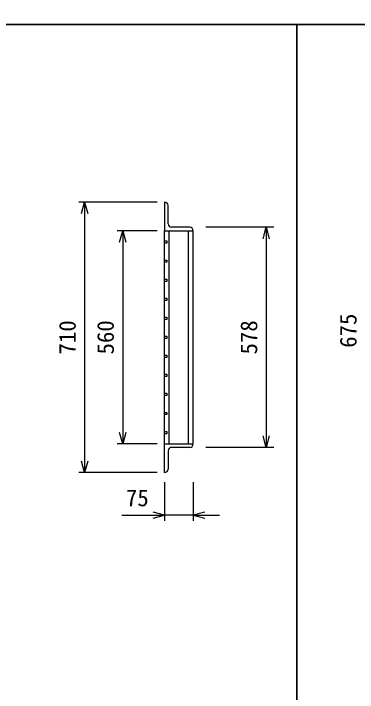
# Model space of a CAD drawing. Units: millimetres, scale not verified. Extents: x -25200 to 25200, y -8910 to 8910.
# Drawn here: x -3759 to -2857, y -3532 to -1750 of the extents above; entities that cross this region are included whole.
import ezdxf
from ezdxf.enums import TextEntityAlignment as Align

# ---------------------------------------------------------------- set-up
doc = ezdxf.new("R2010")
doc.units = ezdxf.units.MM
doc.header["$LTSCALE"] = 30
for name, color, linetype, lineweight in [('0-0_DIM', 7, 'Continuous', 25), ('0-2_HATCH', 6, 'Continuous', 25), ('0-6_TXT', 7, 'Continuous', 25)]:
    doc.layers.add(name, color=color, linetype=linetype, lineweight=lineweight)
doc.styles.add('ＭＳ ゴシック', font='')
doc.styles.get('ＭＳ ゴシック').set_extended_font_data('MS Gothic')

msp = doc.modelspace()

# ---------------------------------------------------------------- linework, layer by layer
at = {"layer": '0-0_DIM'}
for p, q in [((-3383.18, -2245.01), (-3588.18, -2245.01)), ((-3573.18, -2245.01), (-3573.18, -2955.01)), ((-3077.1, -2311.01), (-3255.18, -2311.01)), ((-3097.1, -2311.01), (-3097.1, -2889.01)), ((-3383.18, -2320.01), (-3488.18, -2320.01)), ((-3473.18, -2320.01), (-3473.18, -2880.01)), ((-3383.18, -2880.01), (-3488.18, -2880.01)), ((-3077.1, -2889.01), (-3255.18, -2889.01)), ((-3383.18, -2955.01), (-3588.18, -2955.01)), ((-3363.18, -2980.23), (-3363.18, -3081.82)), ((-3288.18, -2980.23), (-3288.18, -3081.82)), ((-3475.79, -3066.82), (-3363.18, -3066.82)), ((-3288.18, -3066.82), (-3363.18, -3066.82)), ((-3288.18, -3066.82), (-3219.71, -3066.82))]:
    msp.add_line(p, q, dxfattribs=at)
for points in [[(-3581.22, -2275.01), (-3573.18, -2245.01), (-3565.14, -2275.01)], [(-3105.14, -2341.01), (-3097.1, -2311.01), (-3089.07, -2341.01)], [(-3481.22, -2350.01), (-3473.18, -2320.01), (-3465.14, -2350.01)], [(-3465.14, -2850.01), (-3473.18, -2880.01), (-3481.22, -2850.01)], [(-3089.07, -2859.01), (-3097.1, -2889.01), (-3105.14, -2859.01)], [(-3565.14, -2925.01), (-3573.18, -2955.01), (-3581.22, -2925.01)], [(-3393.18, -3074.85), (-3363.18, -3066.82), (-3393.18, -3058.78)], [(-3258.18, -3058.78), (-3288.18, -3066.82), (-3258.18, -3074.85)]]:
    msp.add_lwpolyline(points, dxfattribs=at)
at = {"layer": '0-2_HATCH'}
for p, q in [((-3363.18, -2245.01), (-3363.18, -2320.01)), ((-3354.18, -2302.01), (-3354.18, -2254.01)), ((-3297.18, -2311.01), (-3345.18, -2311.01)), ((-3363.18, -2880.01), (-3363.18, -2320.01)), ((-3363.18, -2320.01), (-3288.18, -2320.01)), ((-3351.18, -2880.01), (-3351.18, -2320.01)), ((-3300.18, -2880.01), (-3300.18, -2320.01)), ((-3288.18, -2880.01), (-3288.18, -2320.01)), ((-3363.18, -2880.01), (-3288.18, -2880.01)), ((-3363.18, -2955.01), (-3363.18, -2880.01)), ((-3354.18, -2898.01), (-3354.18, -2946.01)), ((-3297.18, -2889.01), (-3345.18, -2889.01))]:
    msp.add_line(p, q, dxfattribs=at)
for points in [[(-3363.18, -2353.01), (-3363.18, -2347.01), (-3357.18, -2347.01), (-3357.18, -2353.01)], [(-3363.18, -2403.01), (-3363.18, -2397.01), (-3357.18, -2397.01), (-3357.18, -2403.01)], [(-3363.18, -2453.01), (-3363.18, -2447.01), (-3357.18, -2447.01), (-3357.18, -2453.01)], [(-3363.18, -2503.01), (-3363.18, -2497.01), (-3357.18, -2497.01), (-3357.18, -2503.01)], [(-3363.18, -2553.01), (-3363.18, -2547.01), (-3357.18, -2547.01), (-3357.18, -2553.01)], [(-3363.18, -2603.01), (-3363.18, -2597.01), (-3357.18, -2597.01), (-3357.18, -2603.01)], [(-3363.18, -2653.01), (-3363.18, -2647.01), (-3357.18, -2647.01), (-3357.18, -2653.01)], [(-3363.18, -2703.01), (-3363.18, -2697.01), (-3357.18, -2697.01), (-3357.18, -2703.01)], [(-3363.18, -2753.01), (-3363.18, -2747.01), (-3357.18, -2747.01), (-3357.18, -2753.01)], [(-3363.18, -2803.01), (-3363.18, -2797.01), (-3357.18, -2797.01), (-3357.18, -2803.01)], [(-3363.18, -2853.01), (-3363.18, -2847.01), (-3357.18, -2847.01), (-3357.18, -2853.01)]]:
    msp.add_lwpolyline(points, close=True, dxfattribs=at)
for centre, start, end in [((-3363.18, -2254.01), 0, 90), ((-3345.18, -2302.01), 180, 270), ((-3297.18, -2320.01), 0, 90), ((-3297.18, -2880.01), 270, 0), ((-3345.18, -2898.01), 90, 180), ((-3363.18, -2946.01), 270, 0)]:
    msp.add_arc(centre, 9, start, end, dxfattribs=at)
at = {"layer": '0-6_TXT'}
for points in [[(-5116.68, -1778.68), (-916.68, -1778.68), (-916.68, -1618.68), (-5116.68, -1618.68)], [(-5116.68, -7188.51), (-3016.68, -7188.51), (-3016.68, -1778.68), (-5116.68, -1778.68)], [(-3016.68, -7188.51), (-916.68, -7188.51), (-916.68, -1778.68), (-3016.68, -1778.68)]]:
    msp.add_lwpolyline(points, close=True, dxfattribs=at)

# ---------------------------------------------------------------- texts
at = {"layer": '0-0_DIM', "style": 'ＭＳ ゴシック'}
for s, p in [('675', (-2846.52, -2627.51)), ('710', (-3583.18, -2645.01)), ('560', (-3483.18, -2645.01)), ('578', (-3107.1, -2645.01))]:
    msp.add_text(s, height=43.99, rotation=90, dxfattribs=at).set_placement(p, align=Align.BOTTOM_LEFT)
msp.add_text('75', height=43.99, dxfattribs=at).set_placement((-3464.81, -3056.82), align=Align.BOTTOM_LEFT)

doc.saveas('drawing.dxf')
